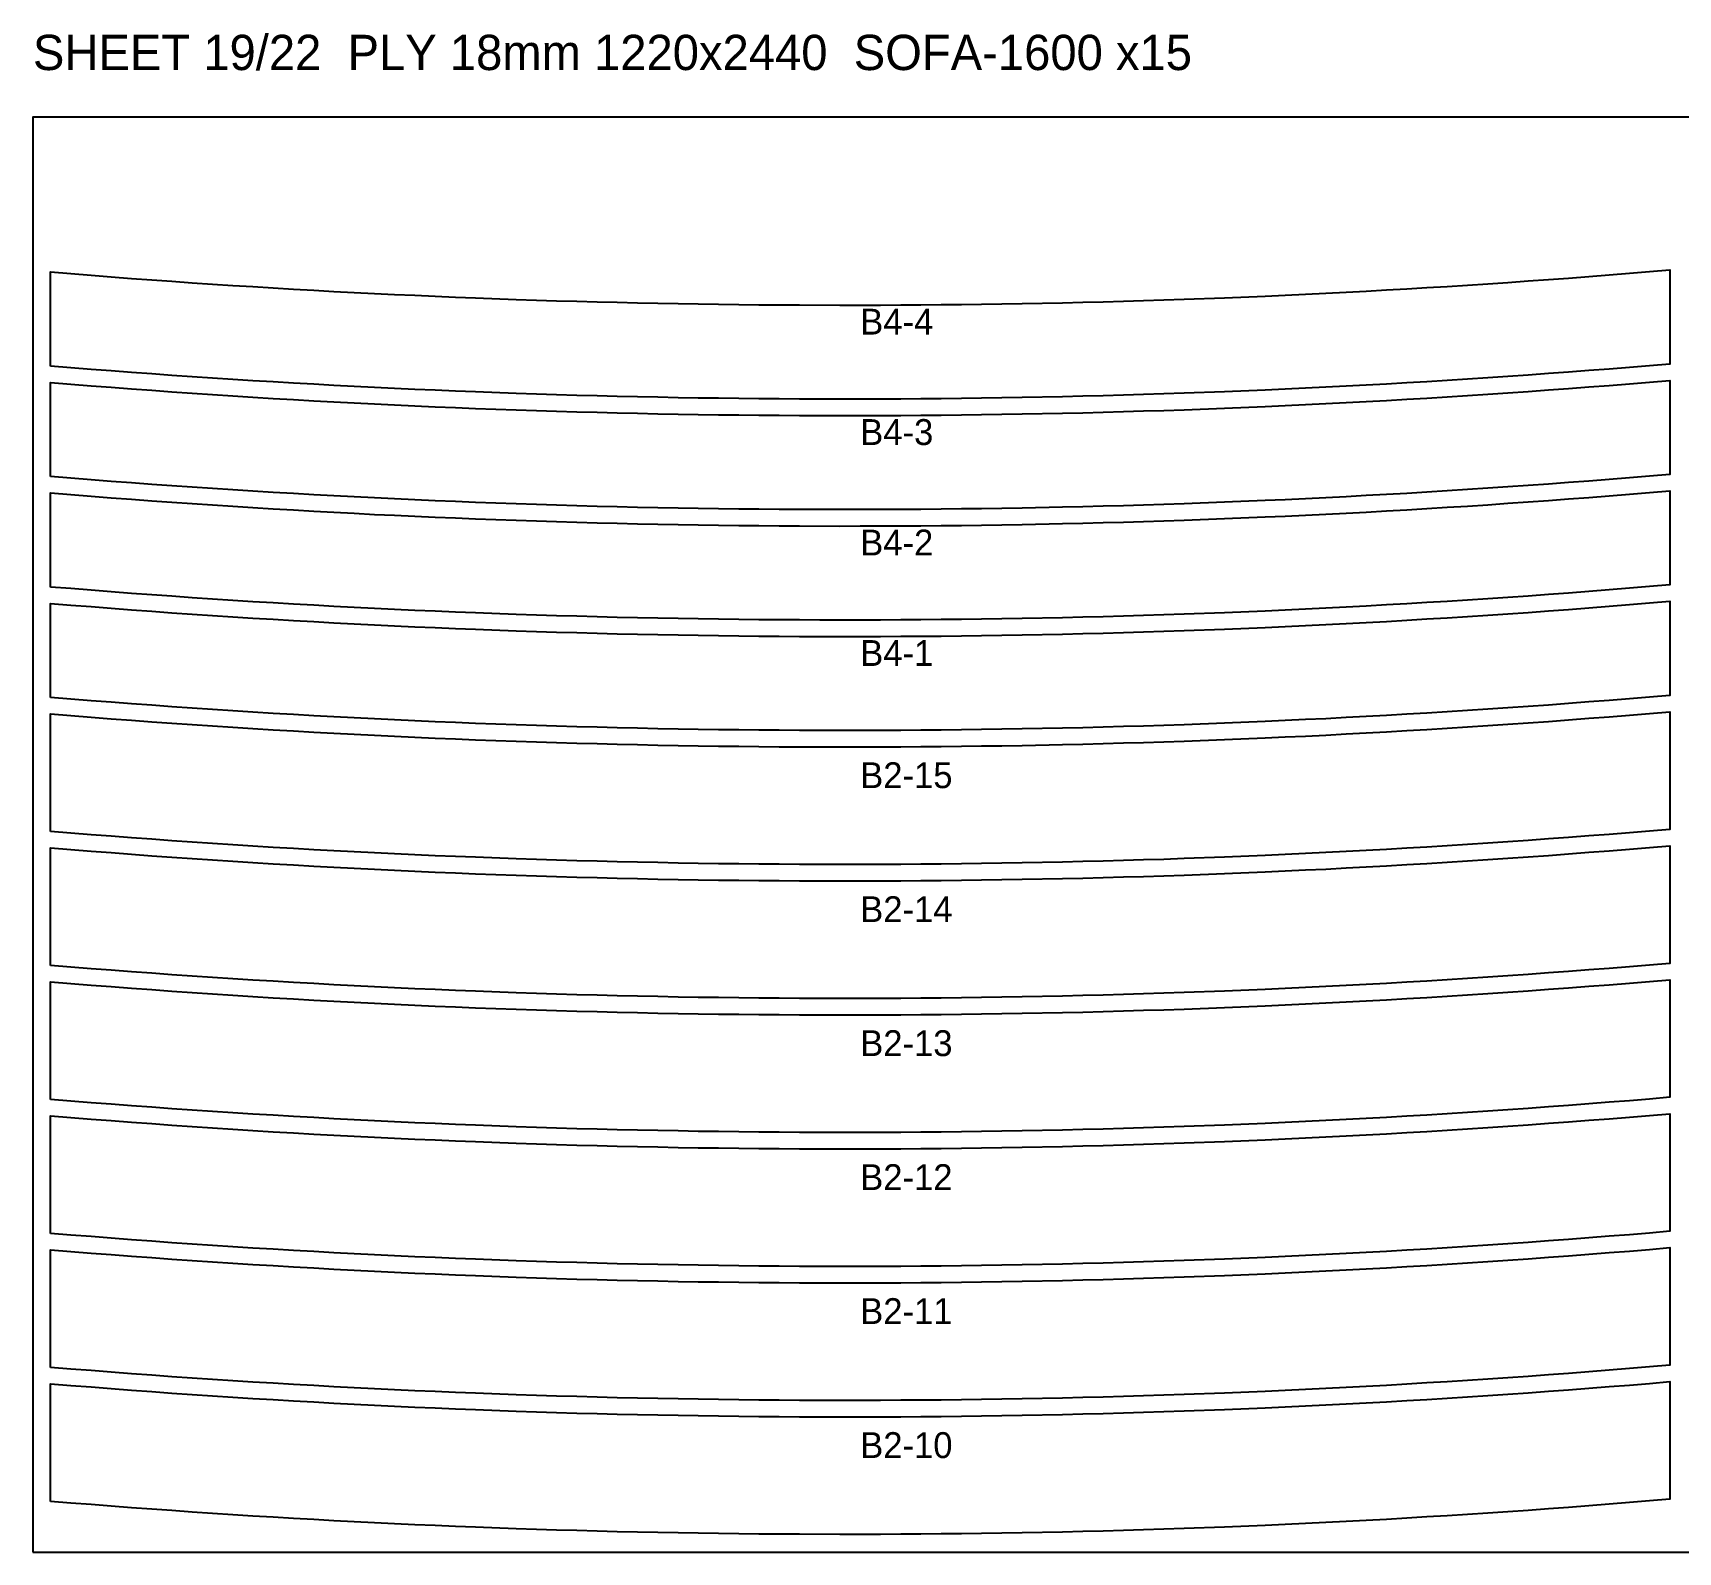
# Model space of a CAD drawing. Header units: millimetres. Extents: x 0 to 59980, y 0 to 1292.
# Drawn here: x 49320 to 50719, y 0 to 1292 of the extents above; entities that cross this region are included whole.
import ezdxf

# ---------------------------------------------------------------- set-up
doc = ezdxf.new("R2010")
doc.units = ezdxf.units.MM
for name, color, linetype in [('CUT_OUT', 1, 'Continuous'), ('LABEL', 7, 'Continuous'), ('SHEET', 8, 'Continuous')]:
    doc.layers.add(name, color=color, linetype=linetype)

msp = doc.modelspace()

# ---------------------------------------------------------------- linework, layer by layer
at = {"layer": 'CUT_OUT'}
for points in [[(49335, 1008.33), (49335, 1088.33), (49352.21, 1086.92), (49369.42, 1085.55), (49386.64, 1084.21), (49403.85, 1082.91), (49421.06, 1081.64), (49438.28, 1080.41), (49455.49, 1079.22), (49472.7, 1078.06), (49489.91, 1076.94), (49507.12, 1075.86), (49524.34, 1074.81), (49541.55, 1073.8), (49558.76, 1072.82), (49575.98, 1071.88), (49593.19, 1070.98), (49610.4, 1070.11), (49627.61, 1069.28), (49644.82, 1068.49), (49662.04, 1067.73), (49679.25, 1067.01), (49696.46, 1066.32), (49730.89, 1065.06), (49748.1, 1064.49), (49765.31, 1063.95), (49782.52, 1063.44), (49799.74, 1062.97), (49816.95, 1062.54), (49834.16, 1062.15), (49851.38, 1061.79), (49868.59, 1061.47), (49885.8, 1061.18), (49903.01, 1060.93), (49920.23, 1060.72), (49937.44, 1060.54), (49954.65, 1060.4), (49971.86, 1060.29), (50006.29, 1060.19), (50023.5, 1060.2), (50040.71, 1060.24), (50057.92, 1060.31), (50075.14, 1060.43), (50092.35, 1060.58), (50109.56, 1060.76), (50126.77, 1060.98), (50143.99, 1061.24), (50161.2, 1061.53), (50195.62, 1062.23), (50212.84, 1062.64), (50230.05, 1063.07), (50247.26, 1063.55), (50264.48, 1064.06), (50281.69, 1064.61), (50298.9, 1065.19), (50333.33, 1066.47), (50367.75, 1067.89), (50384.96, 1068.66), (50402.17, 1069.46), (50419.39, 1070.3), (50436.6, 1071.18), (50453.81, 1072.09), (50471.03, 1073.03), (50488.24, 1074.02), (50505.45, 1075.04), (50522.66, 1076.09), (50539.88, 1077.19), (50557.09, 1078.31), (50574.3, 1079.48), (50591.51, 1080.68), (50608.72, 1081.92), (50625.94, 1083.19), (50643.15, 1084.5), (50660.36, 1085.85), (50677.58, 1087.23), (50694.79, 1088.65), (50712, 1090.1), (50712, 1010.1), (50694.79, 1008.65), (50677.58, 1007.23), (50660.36, 1005.85), (50643.15, 1004.5), (50625.94, 1003.19), (50608.72, 1001.92), (50591.51, 1000.68), (50574.3, 999.48), (50557.09, 998.31), (50539.88, 997.19), (50522.66, 996.09), (50505.45, 995.04), (50488.24, 994.02), (50471.03, 993.03), (50453.81, 992.09), (50436.6, 991.18), (50419.39, 990.3), (50402.17, 989.46), (50384.96, 988.66), (50367.75, 987.89), (50333.33, 986.47), (50298.9, 985.19), (50281.69, 984.61), (50264.48, 984.06), (50247.26, 983.55), (50230.05, 983.07), (50212.84, 982.64), (50195.62, 982.23), (50161.2, 981.53), (50143.99, 981.24), (50126.77, 980.98), (50109.56, 980.76), (50092.35, 980.58), (50075.14, 980.43), (50057.92, 980.31), (50040.71, 980.24), (50023.5, 980.2), (50006.29, 980.19), (49989.08, 980.23), (49971.86, 980.29), (49954.65, 980.4), (49937.44, 980.54), (49920.23, 980.72), (49903.01, 980.93), (49885.8, 981.18), (49868.59, 981.47), (49851.38, 981.79), (49834.16, 982.15), (49816.95, 982.54), (49799.74, 982.97), (49782.52, 983.44), (49765.31, 983.95), (49748.1, 984.49), (49730.89, 985.06), (49696.46, 986.32), (49679.25, 987.01), (49662.04, 987.73), (49644.82, 988.49), (49627.61, 989.28), (49610.4, 990.11), (49593.19, 990.98), (49575.98, 991.88), (49558.76, 992.82), (49541.55, 993.8), (49524.34, 994.81), (49507.12, 995.86), (49489.91, 996.94), (49472.7, 998.06), (49455.49, 999.22), (49438.28, 1000.41), (49421.06, 1001.64), (49403.85, 1002.91), (49386.64, 1004.21), (49369.42, 1005.55), (49352.21, 1006.92), (49335, 1008.33)], [(49335, 914.42), (49335, 994.42), (49352.21, 993.01), (49369.42, 991.64), (49386.64, 990.3), (49403.85, 989), (49421.06, 987.73), (49438.28, 986.5), (49455.49, 985.31), (49472.7, 984.15), (49489.91, 983.03), (49507.12, 981.95), (49524.34, 980.9), (49541.55, 979.89), (49558.76, 978.91), (49575.98, 977.97), (49593.19, 977.07), (49610.4, 976.2), (49627.61, 975.37), (49644.82, 974.58), (49662.04, 973.82), (49679.25, 973.1), (49696.46, 972.41), (49730.89, 971.15), (49748.1, 970.58), (49765.31, 970.04), (49782.52, 969.53), (49799.74, 969.06), (49816.95, 968.63), (49834.16, 968.24), (49851.38, 967.88), (49868.59, 967.56), (49885.8, 967.27), (49903.01, 967.02), (49920.23, 966.81), (49937.44, 966.63), (49954.65, 966.49), (49971.86, 966.38), (50006.29, 966.28), (50023.5, 966.29), (50040.71, 966.33), (50057.92, 966.4), (50075.14, 966.52), (50092.35, 966.67), (50109.56, 966.85), (50126.77, 967.07), (50143.99, 967.33), (50161.2, 967.62), (50195.62, 968.32), (50212.84, 968.73), (50230.05, 969.16), (50247.26, 969.64), (50264.48, 970.15), (50281.69, 970.7), (50298.9, 971.28), (50333.33, 972.56), (50367.75, 973.98), (50384.96, 974.75), (50402.17, 975.55), (50419.39, 976.39), (50436.6, 977.27), (50453.81, 978.18), (50471.03, 979.12), (50488.24, 980.11), (50505.45, 981.13), (50522.66, 982.18), (50539.88, 983.28), (50557.09, 984.4), (50574.3, 985.57), (50591.51, 986.77), (50608.72, 988.01), (50625.94, 989.28), (50643.15, 990.59), (50660.36, 991.94), (50677.58, 993.32), (50694.79, 994.74), (50712, 996.19), (50712, 916.19), (50694.79, 914.74), (50677.58, 913.32), (50660.36, 911.94), (50643.15, 910.59), (50625.94, 909.28), (50608.72, 908.01), (50591.51, 906.77), (50574.3, 905.57), (50557.09, 904.4), (50539.88, 903.28), (50522.66, 902.18), (50505.45, 901.13), (50488.24, 900.11), (50471.03, 899.12), (50453.81, 898.18), (50436.6, 897.27), (50419.39, 896.39), (50402.17, 895.55), (50384.96, 894.75), (50367.75, 893.98), (50333.33, 892.56), (50298.9, 891.28), (50281.69, 890.7), (50264.48, 890.15), (50247.26, 889.64), (50230.05, 889.16), (50212.84, 888.73), (50195.62, 888.32), (50161.2, 887.62), (50143.99, 887.33), (50126.77, 887.07), (50109.56, 886.85), (50092.35, 886.67), (50075.14, 886.52), (50057.92, 886.4), (50040.71, 886.33), (50023.5, 886.29), (50006.29, 886.28), (49989.08, 886.32), (49971.86, 886.38), (49954.65, 886.49), (49937.44, 886.63), (49920.23, 886.81), (49903.01, 887.02), (49885.8, 887.27), (49868.59, 887.56), (49851.38, 887.88), (49834.16, 888.24), (49816.95, 888.63), (49799.74, 889.06), (49782.52, 889.53), (49765.31, 890.04), (49748.1, 890.58), (49730.89, 891.15), (49696.46, 892.41), (49679.25, 893.1), (49662.04, 893.82), (49644.82, 894.58), (49627.61, 895.37), (49610.4, 896.2), (49593.19, 897.07), (49575.98, 897.97), (49558.76, 898.91), (49541.55, 899.89), (49524.34, 900.9), (49507.12, 901.95), (49489.91, 903.03), (49472.7, 904.15), (49455.49, 905.31), (49438.28, 906.5), (49421.06, 907.73), (49403.85, 909), (49386.64, 910.3), (49369.42, 911.64), (49352.21, 913.01), (49335, 914.42)], [(49335, 820.51), (49335, 900.51), (49352.21, 899.1), (49369.42, 897.73), (49386.64, 896.39), (49403.85, 895.09), (49421.06, 893.82), (49438.28, 892.59), (49455.49, 891.4), (49472.7, 890.24), (49489.91, 889.12), (49507.12, 888.04), (49524.34, 886.99), (49541.55, 885.98), (49558.76, 885), (49575.98, 884.06), (49593.19, 883.16), (49610.4, 882.29), (49627.61, 881.46), (49644.82, 880.67), (49662.04, 879.91), (49679.25, 879.19), (49696.46, 878.5), (49730.89, 877.24), (49748.1, 876.67), (49765.31, 876.13), (49782.52, 875.62), (49799.74, 875.15), (49816.95, 874.72), (49834.16, 874.33), (49851.38, 873.97), (49868.59, 873.65), (49885.8, 873.36), (49903.01, 873.11), (49920.23, 872.9), (49937.44, 872.72), (49954.65, 872.58), (49971.86, 872.47), (50006.29, 872.37), (50023.5, 872.38), (50040.71, 872.42), (50057.92, 872.49), (50075.14, 872.61), (50092.35, 872.76), (50109.56, 872.94), (50126.77, 873.16), (50143.99, 873.42), (50161.2, 873.71), (50195.62, 874.41), (50212.84, 874.82), (50230.05, 875.25), (50247.26, 875.73), (50264.48, 876.24), (50281.69, 876.79), (50298.9, 877.37), (50333.33, 878.65), (50367.75, 880.07), (50384.96, 880.84), (50402.17, 881.64), (50419.39, 882.48), (50436.6, 883.36), (50453.81, 884.27), (50471.03, 885.21), (50488.24, 886.2), (50505.45, 887.22), (50522.66, 888.27), (50539.88, 889.37), (50557.09, 890.49), (50574.3, 891.66), (50591.51, 892.86), (50608.72, 894.1), (50625.94, 895.37), (50643.15, 896.68), (50660.36, 898.03), (50677.58, 899.41), (50694.79, 900.83), (50712, 902.28), (50712, 822.28), (50694.79, 820.83), (50677.58, 819.41), (50660.36, 818.03), (50643.15, 816.68), (50625.94, 815.37), (50608.72, 814.1), (50591.51, 812.86), (50574.3, 811.66), (50557.09, 810.49), (50539.88, 809.37), (50522.66, 808.27), (50505.45, 807.22), (50488.24, 806.2), (50471.03, 805.21), (50453.81, 804.27), (50436.6, 803.36), (50419.39, 802.48), (50402.17, 801.64), (50384.96, 800.84), (50367.75, 800.07), (50333.33, 798.65), (50298.9, 797.37), (50281.69, 796.79), (50264.48, 796.24), (50247.26, 795.73), (50230.05, 795.25), (50212.84, 794.82), (50195.62, 794.41), (50161.2, 793.71), (50143.99, 793.42), (50126.77, 793.16), (50109.56, 792.94), (50092.35, 792.76), (50075.14, 792.61), (50057.92, 792.49), (50040.71, 792.42), (50023.5, 792.38), (50006.29, 792.37), (49989.08, 792.41), (49971.86, 792.47), (49954.65, 792.58), (49937.44, 792.72), (49920.23, 792.9), (49903.01, 793.11), (49885.8, 793.36), (49868.59, 793.65), (49851.38, 793.97), (49834.16, 794.33), (49816.95, 794.72), (49799.74, 795.15), (49782.52, 795.62), (49765.31, 796.13), (49748.1, 796.67), (49730.89, 797.24), (49696.46, 798.5), (49679.25, 799.19), (49662.04, 799.91), (49644.82, 800.67), (49627.61, 801.46), (49610.4, 802.29), (49593.19, 803.16), (49575.98, 804.06), (49558.76, 805), (49541.55, 805.98), (49524.34, 806.99), (49507.12, 808.04), (49489.91, 809.12), (49472.7, 810.24), (49455.49, 811.4), (49438.28, 812.59), (49421.06, 813.82), (49403.85, 815.09), (49386.64, 816.39), (49369.42, 817.73), (49352.21, 819.1), (49335, 820.51)], [(49335, 726.6), (49335, 806.6), (49352.21, 805.19), (49369.42, 803.82), (49386.64, 802.48), (49403.85, 801.18), (49421.06, 799.91), (49438.28, 798.68), (49455.49, 797.49), (49472.7, 796.33), (49489.91, 795.21), (49507.12, 794.13), (49524.34, 793.08), (49541.55, 792.07), (49558.76, 791.09), (49575.98, 790.15), (49593.19, 789.25), (49610.4, 788.38), (49627.61, 787.55), (49644.82, 786.76), (49662.04, 786), (49679.25, 785.28), (49696.46, 784.59), (49730.89, 783.33), (49748.1, 782.76), (49765.31, 782.22), (49782.52, 781.71), (49799.74, 781.24), (49816.95, 780.81), (49834.16, 780.42), (49851.38, 780.06), (49868.59, 779.74), (49885.8, 779.45), (49903.01, 779.2), (49920.23, 778.99), (49937.44, 778.81), (49954.65, 778.67), (49971.86, 778.56), (50006.29, 778.46), (50023.5, 778.47), (50040.71, 778.51), (50057.92, 778.58), (50075.14, 778.7), (50092.35, 778.85), (50109.56, 779.03), (50126.77, 779.25), (50143.99, 779.51), (50161.2, 779.8), (50195.62, 780.5), (50212.84, 780.91), (50230.05, 781.34), (50247.26, 781.82), (50264.48, 782.33), (50281.69, 782.88), (50298.9, 783.46), (50333.33, 784.74), (50367.75, 786.16), (50384.96, 786.93), (50402.17, 787.73), (50419.39, 788.57), (50436.6, 789.45), (50453.81, 790.36), (50471.03, 791.3), (50488.24, 792.29), (50505.45, 793.31), (50522.66, 794.36), (50539.88, 795.46), (50557.09, 796.58), (50574.3, 797.75), (50591.51, 798.95), (50608.72, 800.19), (50625.94, 801.46), (50643.15, 802.77), (50660.36, 804.12), (50677.58, 805.5), (50694.79, 806.92), (50712, 808.37), (50712, 728.37), (50694.79, 726.92), (50677.58, 725.5), (50660.36, 724.12), (50643.15, 722.77), (50625.94, 721.46), (50608.72, 720.19), (50591.51, 718.95), (50574.3, 717.75), (50557.09, 716.58), (50539.88, 715.46), (50522.66, 714.36), (50505.45, 713.31), (50488.24, 712.29), (50471.03, 711.3), (50453.81, 710.36), (50436.6, 709.45), (50419.39, 708.57), (50402.17, 707.73), (50384.96, 706.93), (50367.75, 706.16), (50333.33, 704.74), (50298.9, 703.46), (50281.69, 702.88), (50264.48, 702.33), (50247.26, 701.82), (50230.05, 701.34), (50212.84, 700.91), (50195.62, 700.5), (50161.2, 699.8), (50143.99, 699.51), (50126.77, 699.25), (50109.56, 699.03), (50092.35, 698.85), (50075.14, 698.7), (50057.92, 698.58), (50040.71, 698.51), (50023.5, 698.47), (50006.29, 698.46), (49989.08, 698.5), (49971.86, 698.56), (49954.65, 698.67), (49937.44, 698.81), (49920.23, 698.99), (49903.01, 699.2), (49885.8, 699.45), (49868.59, 699.74), (49851.38, 700.06), (49834.16, 700.42), (49816.95, 700.81), (49799.74, 701.24), (49782.52, 701.71), (49765.31, 702.22), (49748.1, 702.76), (49730.89, 703.33), (49696.46, 704.59), (49679.25, 705.28), (49662.04, 706), (49644.82, 706.76), (49627.61, 707.55), (49610.4, 708.38), (49593.19, 709.25), (49575.98, 710.15), (49558.76, 711.09), (49541.55, 712.07), (49524.34, 713.08), (49507.12, 714.13), (49489.91, 715.21), (49472.7, 716.33), (49455.49, 717.49), (49438.28, 718.68), (49421.06, 719.91), (49403.85, 721.18), (49386.64, 722.48), (49369.42, 723.82), (49352.21, 725.19), (49335, 726.6)], [(49335, 612.69), (49335, 712.69), (49352.21, 711.28), (49369.42, 709.91), (49386.64, 708.57), (49403.85, 707.27), (49421.06, 706), (49438.28, 704.77), (49455.49, 703.58), (49472.7, 702.42), (49489.91, 701.3), (49507.12, 700.22), (49524.34, 699.17), (49541.55, 698.16), (49558.76, 697.18), (49575.98, 696.24), (49593.19, 695.34), (49610.4, 694.47), (49627.61, 693.64), (49644.82, 692.85), (49662.04, 692.09), (49679.25, 691.37), (49696.46, 690.68), (49730.89, 689.42), (49748.1, 688.85), (49765.31, 688.31), (49782.52, 687.8), (49799.74, 687.33), (49816.95, 686.9), (49834.16, 686.51), (49851.38, 686.15), (49868.59, 685.83), (49885.8, 685.54), (49903.01, 685.29), (49920.23, 685.08), (49937.44, 684.9), (49954.65, 684.76), (49971.86, 684.65), (50006.29, 684.55), (50023.5, 684.56), (50040.71, 684.6), (50057.92, 684.67), (50075.14, 684.79), (50092.35, 684.94), (50109.56, 685.12), (50126.77, 685.34), (50143.99, 685.6), (50161.2, 685.89), (50195.62, 686.59), (50212.84, 687), (50230.05, 687.43), (50247.26, 687.91), (50264.48, 688.42), (50281.69, 688.97), (50298.9, 689.55), (50333.33, 690.83), (50367.75, 692.25), (50384.96, 693.02), (50402.17, 693.82), (50419.39, 694.66), (50436.6, 695.54), (50453.81, 696.45), (50471.03, 697.39), (50488.24, 698.38), (50505.45, 699.4), (50522.66, 700.45), (50539.88, 701.55), (50557.09, 702.67), (50574.3, 703.84), (50591.51, 705.04), (50608.72, 706.28), (50625.94, 707.55), (50643.15, 708.86), (50660.36, 710.21), (50677.58, 711.59), (50694.79, 713.01), (50712, 714.46), (50712, 614.46), (50694.79, 613.01), (50677.58, 611.59), (50660.36, 610.21), (50643.15, 608.86), (50625.94, 607.55), (50608.72, 606.28), (50591.51, 605.04), (50574.3, 603.84), (50557.09, 602.67), (50539.88, 601.55), (50522.66, 600.45), (50505.45, 599.4), (50488.24, 598.38), (50471.03, 597.39), (50453.81, 596.45), (50436.6, 595.54), (50419.39, 594.66), (50402.17, 593.82), (50384.96, 593.02), (50367.75, 592.25), (50333.33, 590.83), (50298.9, 589.55), (50281.69, 588.97), (50264.48, 588.42), (50247.26, 587.91), (50230.05, 587.43), (50212.84, 587), (50195.62, 586.59), (50161.2, 585.89), (50143.99, 585.6), (50126.77, 585.34), (50109.56, 585.12), (50092.35, 584.94), (50075.14, 584.79), (50057.92, 584.67), (50040.71, 584.6), (50023.5, 584.56), (50006.29, 584.55), (49971.86, 584.65), (49954.65, 584.76), (49937.44, 584.9), (49920.23, 585.08), (49903.01, 585.29), (49885.8, 585.54), (49868.59, 585.83), (49851.38, 586.15), (49834.16, 586.51), (49816.95, 586.9), (49799.74, 587.33), (49782.52, 587.8), (49765.31, 588.31), (49748.1, 588.85), (49730.89, 589.42), (49696.46, 590.68), (49679.25, 591.37), (49662.04, 592.09), (49644.82, 592.85), (49627.61, 593.64), (49610.4, 594.47), (49593.19, 595.34), (49575.98, 596.24), (49558.76, 597.18), (49541.55, 598.16), (49524.34, 599.17), (49507.12, 600.22), (49489.91, 601.3), (49472.7, 602.42), (49455.49, 603.58), (49438.28, 604.77), (49421.06, 606), (49403.85, 607.27), (49386.64, 608.57), (49369.42, 609.91), (49352.21, 611.28), (49335, 612.69)], [(49335, 498.78), (49335, 598.78), (49352.21, 597.37), (49369.42, 596), (49386.64, 594.66), (49403.85, 593.36), (49421.06, 592.09), (49438.28, 590.86), (49455.49, 589.67), (49472.7, 588.51), (49489.91, 587.39), (49507.12, 586.31), (49524.34, 585.26), (49541.55, 584.25), (49558.76, 583.27), (49575.98, 582.33), (49593.19, 581.43), (49610.4, 580.56), (49627.61, 579.73), (49644.82, 578.94), (49662.04, 578.18), (49679.25, 577.46), (49696.46, 576.77), (49730.89, 575.51), (49748.1, 574.94), (49765.31, 574.4), (49782.52, 573.89), (49799.74, 573.42), (49816.95, 572.99), (49834.16, 572.6), (49851.38, 572.24), (49868.59, 571.92), (49885.8, 571.63), (49903.01, 571.38), (49920.23, 571.17), (49937.44, 570.99), (49954.65, 570.85), (49971.86, 570.74), (50006.29, 570.64), (50023.5, 570.65), (50040.71, 570.69), (50057.92, 570.76), (50075.14, 570.88), (50092.35, 571.03), (50109.56, 571.21), (50126.77, 571.43), (50143.99, 571.69), (50161.2, 571.98), (50195.62, 572.68), (50212.84, 573.09), (50230.05, 573.52), (50247.26, 574), (50264.48, 574.51), (50281.69, 575.06), (50298.9, 575.64), (50333.33, 576.92), (50367.75, 578.34), (50384.96, 579.11), (50402.17, 579.91), (50419.39, 580.75), (50436.6, 581.63), (50453.81, 582.54), (50471.03, 583.48), (50488.24, 584.47), (50505.45, 585.49), (50522.66, 586.54), (50539.88, 587.64), (50557.09, 588.76), (50574.3, 589.93), (50591.51, 591.13), (50608.72, 592.37), (50625.94, 593.64), (50643.15, 594.95), (50660.36, 596.3), (50677.58, 597.68), (50694.79, 599.1), (50712, 600.55), (50712, 500.55), (50694.79, 499.1), (50677.58, 497.68), (50660.36, 496.3), (50643.15, 494.95), (50625.94, 493.64), (50608.72, 492.37), (50591.51, 491.13), (50574.3, 489.93), (50557.09, 488.76), (50539.88, 487.64), (50522.66, 486.54), (50505.45, 485.49), (50488.24, 484.47), (50471.03, 483.48), (50453.81, 482.54), (50436.6, 481.63), (50419.39, 480.75), (50402.17, 479.91), (50384.96, 479.11), (50367.75, 478.34), (50333.33, 476.92), (50298.9, 475.64), (50281.69, 475.06), (50264.48, 474.51), (50247.26, 474), (50230.05, 473.52), (50212.84, 473.09), (50195.62, 472.68), (50161.2, 471.98), (50143.99, 471.69), (50126.77, 471.43), (50109.56, 471.21), (50092.35, 471.03), (50075.14, 470.88), (50057.92, 470.76), (50040.71, 470.69), (50023.5, 470.65), (50006.29, 470.64), (49971.86, 470.74), (49954.65, 470.85), (49937.44, 470.99), (49920.23, 471.17), (49903.01, 471.38), (49885.8, 471.63), (49868.59, 471.92), (49851.38, 472.24), (49834.16, 472.6), (49816.95, 472.99), (49799.74, 473.42), (49782.52, 473.89), (49765.31, 474.4), (49748.1, 474.94), (49730.89, 475.51), (49696.46, 476.77), (49679.25, 477.46), (49662.04, 478.18), (49644.82, 478.94), (49627.61, 479.73), (49610.4, 480.56), (49593.19, 481.43), (49575.98, 482.33), (49558.76, 483.27), (49541.55, 484.25), (49524.34, 485.26), (49507.12, 486.31), (49489.91, 487.39), (49472.7, 488.51), (49455.49, 489.67), (49438.28, 490.86), (49421.06, 492.09), (49403.85, 493.36), (49386.64, 494.66), (49369.42, 496), (49352.21, 497.37), (49335, 498.78)], [(49335, 384.87), (49335, 484.87), (49352.21, 483.46), (49369.42, 482.09), (49386.64, 480.75), (49403.85, 479.45), (49421.06, 478.18), (49438.28, 476.95), (49455.49, 475.76), (49472.7, 474.6), (49489.91, 473.48), (49507.12, 472.4), (49524.34, 471.35), (49541.55, 470.34), (49558.76, 469.36), (49575.98, 468.42), (49593.19, 467.52), (49610.4, 466.65), (49627.61, 465.82), (49644.82, 465.03), (49662.04, 464.27), (49679.25, 463.55), (49696.46, 462.86), (49730.89, 461.6), (49748.1, 461.03), (49765.31, 460.49), (49782.52, 459.98), (49799.74, 459.51), (49816.95, 459.08), (49834.16, 458.69), (49851.38, 458.33), (49868.59, 458.01), (49885.8, 457.72), (49903.01, 457.47), (49920.23, 457.26), (49937.44, 457.08), (49954.65, 456.94), (49971.86, 456.83), (50006.29, 456.73), (50023.5, 456.74), (50040.71, 456.78), (50057.92, 456.85), (50075.14, 456.97), (50092.35, 457.12), (50109.56, 457.3), (50126.77, 457.52), (50143.99, 457.78), (50161.2, 458.07), (50195.62, 458.77), (50212.84, 459.18), (50230.05, 459.61), (50247.26, 460.09), (50264.48, 460.6), (50281.69, 461.15), (50298.9, 461.73), (50333.33, 463.01), (50367.75, 464.43), (50384.96, 465.2), (50402.17, 466), (50419.39, 466.84), (50436.6, 467.72), (50453.81, 468.63), (50471.03, 469.57), (50488.24, 470.56), (50505.45, 471.58), (50522.66, 472.63), (50539.88, 473.73), (50557.09, 474.85), (50574.3, 476.02), (50591.51, 477.22), (50608.72, 478.46), (50625.94, 479.73), (50643.15, 481.04), (50660.36, 482.39), (50677.58, 483.77), (50694.79, 485.19), (50712, 486.64), (50712, 386.64), (50694.79, 385.19), (50677.58, 383.77), (50660.36, 382.39), (50643.15, 381.04), (50625.94, 379.73), (50608.72, 378.46), (50591.51, 377.22), (50574.3, 376.02), (50557.09, 374.85), (50539.88, 373.73), (50522.66, 372.63), (50505.45, 371.58), (50488.24, 370.56), (50471.03, 369.57), (50453.81, 368.63), (50436.6, 367.72), (50419.39, 366.84), (50402.17, 366), (50384.96, 365.2), (50367.75, 364.43), (50333.33, 363.01), (50298.9, 361.73), (50281.69, 361.15), (50264.48, 360.6), (50247.26, 360.09), (50230.05, 359.61), (50212.84, 359.18), (50195.62, 358.77), (50161.2, 358.07), (50143.99, 357.78), (50126.77, 357.52), (50109.56, 357.3), (50092.35, 357.12), (50075.14, 356.97), (50057.92, 356.85), (50040.71, 356.78), (50023.5, 356.74), (50006.29, 356.73), (49971.86, 356.83), (49954.65, 356.94), (49937.44, 357.08), (49920.23, 357.26), (49903.01, 357.47), (49885.8, 357.72), (49868.59, 358.01), (49851.38, 358.33), (49834.16, 358.69), (49816.95, 359.08), (49799.74, 359.51), (49782.52, 359.98), (49765.31, 360.49), (49748.1, 361.03), (49730.89, 361.6), (49696.46, 362.86), (49679.25, 363.55), (49662.04, 364.27), (49644.82, 365.03), (49627.61, 365.82), (49610.4, 366.65), (49593.19, 367.52), (49575.98, 368.42), (49558.76, 369.36), (49541.55, 370.34), (49524.34, 371.35), (49507.12, 372.4), (49489.91, 373.48), (49472.7, 374.6), (49455.49, 375.76), (49438.28, 376.95), (49421.06, 378.18), (49403.85, 379.45), (49386.64, 380.75), (49369.42, 382.09), (49352.21, 383.46), (49335, 384.87)], [(49335, 270.96), (49335, 370.96), (49352.21, 369.55), (49369.42, 368.18), (49386.64, 366.84), (49403.85, 365.54), (49421.06, 364.27), (49438.28, 363.04), (49455.49, 361.85), (49472.7, 360.69), (49489.91, 359.57), (49507.12, 358.49), (49524.34, 357.44), (49541.55, 356.43), (49558.76, 355.45), (49575.98, 354.51), (49593.19, 353.61), (49610.4, 352.74), (49627.61, 351.91), (49644.82, 351.12), (49662.04, 350.36), (49679.25, 349.64), (49696.46, 348.95), (49730.89, 347.69), (49748.1, 347.12), (49765.31, 346.58), (49782.52, 346.07), (49799.74, 345.6), (49816.95, 345.17), (49834.16, 344.78), (49851.38, 344.42), (49868.59, 344.1), (49885.8, 343.81), (49903.01, 343.56), (49920.23, 343.35), (49937.44, 343.17), (49954.65, 343.03), (49971.86, 342.92), (50006.29, 342.82), (50023.5, 342.83), (50040.71, 342.87), (50057.92, 342.94), (50075.14, 343.06), (50092.35, 343.21), (50109.56, 343.39), (50126.77, 343.61), (50143.99, 343.87), (50161.2, 344.16), (50195.62, 344.86), (50212.84, 345.27), (50230.05, 345.7), (50247.26, 346.18), (50264.48, 346.69), (50281.69, 347.24), (50298.9, 347.82), (50333.33, 349.1), (50367.75, 350.52), (50384.96, 351.29), (50402.17, 352.09), (50419.39, 352.93), (50436.6, 353.81), (50453.81, 354.72), (50471.03, 355.66), (50488.24, 356.65), (50505.45, 357.67), (50522.66, 358.72), (50539.88, 359.82), (50557.09, 360.94), (50574.3, 362.11), (50591.51, 363.31), (50608.72, 364.55), (50625.94, 365.82), (50643.15, 367.13), (50660.36, 368.48), (50677.58, 369.86), (50694.79, 371.28), (50712, 372.73), (50712, 272.73), (50694.79, 271.28), (50677.58, 269.86), (50660.36, 268.48), (50643.15, 267.13), (50625.94, 265.82), (50608.72, 264.55), (50591.51, 263.31), (50574.3, 262.11), (50557.09, 260.94), (50539.88, 259.82), (50522.66, 258.72), (50505.45, 257.67), (50488.24, 256.65), (50471.03, 255.66), (50453.81, 254.72), (50436.6, 253.81), (50419.39, 252.93), (50402.17, 252.09), (50384.96, 251.29), (50367.75, 250.52), (50333.33, 249.1), (50298.9, 247.82), (50281.69, 247.24), (50264.48, 246.69), (50247.26, 246.18), (50230.05, 245.7), (50212.84, 245.27), (50195.62, 244.86), (50161.2, 244.16), (50143.99, 243.87), (50126.77, 243.61), (50109.56, 243.39), (50092.35, 243.21), (50075.14, 243.06), (50057.92, 242.94), (50040.71, 242.87), (50023.5, 242.83), (50006.29, 242.82), (49971.86, 242.92), (49954.65, 243.03), (49937.44, 243.17), (49920.23, 243.35), (49903.01, 243.56), (49885.8, 243.81), (49868.59, 244.1), (49851.38, 244.42), (49834.16, 244.78), (49816.95, 245.17), (49799.74, 245.6), (49782.52, 246.07), (49765.31, 246.58), (49748.1, 247.12), (49730.89, 247.69), (49696.46, 248.95), (49679.25, 249.64), (49662.04, 250.36), (49644.82, 251.12), (49627.61, 251.91), (49610.4, 252.74), (49593.19, 253.61), (49575.98, 254.51), (49558.76, 255.45), (49541.55, 256.43), (49524.34, 257.44), (49507.12, 258.49), (49489.91, 259.57), (49472.7, 260.69), (49455.49, 261.85), (49438.28, 263.04), (49421.06, 264.27), (49403.85, 265.54), (49386.64, 266.84), (49369.42, 268.18), (49352.21, 269.55), (49335, 270.96)], [(49335, 157.05), (49335, 257.05), (49352.21, 255.64), (49369.42, 254.27), (49386.64, 252.93), (49403.85, 251.63), (49421.06, 250.36), (49438.28, 249.13), (49455.49, 247.94), (49472.7, 246.78), (49489.91, 245.66), (49507.12, 244.58), (49524.34, 243.53), (49541.55, 242.52), (49558.76, 241.54), (49575.98, 240.6), (49593.19, 239.7), (49610.4, 238.83), (49627.61, 238), (49644.82, 237.21), (49662.04, 236.45), (49679.25, 235.73), (49696.46, 235.04), (49730.89, 233.78), (49748.1, 233.21), (49765.31, 232.67), (49782.52, 232.16), (49799.74, 231.69), (49816.95, 231.26), (49834.16, 230.87), (49851.38, 230.51), (49868.59, 230.19), (49885.8, 229.9), (49903.01, 229.65), (49920.23, 229.44), (49937.44, 229.26), (49954.65, 229.12), (49971.86, 229.01), (50006.29, 228.91), (50023.5, 228.92), (50040.71, 228.96), (50057.92, 229.03), (50075.14, 229.15), (50092.35, 229.3), (50109.56, 229.48), (50126.77, 229.7), (50143.99, 229.96), (50161.2, 230.25), (50195.62, 230.95), (50212.84, 231.36), (50230.05, 231.79), (50247.26, 232.27), (50264.48, 232.78), (50281.69, 233.33), (50298.9, 233.91), (50333.33, 235.19), (50367.75, 236.61), (50384.96, 237.38), (50402.17, 238.18), (50419.39, 239.02), (50436.6, 239.9), (50453.81, 240.81), (50471.03, 241.75), (50488.24, 242.74), (50505.45, 243.76), (50522.66, 244.81), (50539.88, 245.91), (50557.09, 247.03), (50574.3, 248.2), (50591.51, 249.4), (50608.72, 250.64), (50625.94, 251.91), (50643.15, 253.22), (50660.36, 254.57), (50677.58, 255.95), (50694.79, 257.37), (50712, 258.82), (50712, 158.82), (50694.79, 157.37), (50677.58, 155.95), (50660.36, 154.57), (50643.15, 153.22), (50625.94, 151.91), (50608.72, 150.64), (50591.51, 149.4), (50574.3, 148.2), (50557.09, 147.03), (50539.88, 145.91), (50522.66, 144.81), (50505.45, 143.76), (50488.24, 142.74), (50471.03, 141.75), (50453.81, 140.81), (50436.6, 139.9), (50419.39, 139.02), (50402.17, 138.18), (50384.96, 137.38), (50367.75, 136.61), (50333.33, 135.19), (50298.9, 133.91), (50281.69, 133.33), (50264.48, 132.78), (50247.26, 132.27), (50230.05, 131.79), (50212.84, 131.36), (50195.62, 130.95), (50161.2, 130.25), (50143.99, 129.96), (50126.77, 129.7), (50109.56, 129.48), (50092.35, 129.3), (50075.14, 129.15), (50057.92, 129.03), (50040.71, 128.96), (50023.5, 128.92), (50006.29, 128.91), (49971.86, 129.01), (49954.65, 129.12), (49937.44, 129.26), (49920.23, 129.44), (49903.01, 129.65), (49885.8, 129.9), (49868.59, 130.19), (49851.38, 130.51), (49834.16, 130.87), (49816.95, 131.26), (49799.74, 131.69), (49782.52, 132.16), (49765.31, 132.67), (49748.1, 133.21), (49730.89, 133.78), (49696.46, 135.04), (49679.25, 135.73), (49662.04, 136.45), (49644.82, 137.21), (49627.61, 138), (49610.4, 138.83), (49593.19, 139.7), (49575.98, 140.6), (49558.76, 141.54), (49541.55, 142.52), (49524.34, 143.53), (49507.12, 144.58), (49489.91, 145.66), (49472.7, 146.78), (49455.49, 147.94), (49438.28, 149.13), (49421.06, 150.36), (49403.85, 151.63), (49386.64, 152.93), (49369.42, 154.27), (49352.21, 155.64), (49335, 157.05)], [(49335, 43.14), (49335, 143.14), (49352.21, 141.73), (49369.42, 140.36), (49386.64, 139.02), (49403.85, 137.72), (49421.06, 136.45), (49438.28, 135.22), (49455.49, 134.03), (49472.7, 132.87), (49489.91, 131.75), (49507.12, 130.67), (49524.34, 129.62), (49541.55, 128.61), (49558.76, 127.63), (49575.98, 126.69), (49593.19, 125.79), (49610.4, 124.92), (49627.61, 124.09), (49644.82, 123.3), (49662.04, 122.54), (49679.25, 121.82), (49696.46, 121.13), (49730.89, 119.87), (49748.1, 119.3), (49765.31, 118.76), (49782.52, 118.25), (49799.74, 117.78), (49816.95, 117.35), (49834.16, 116.96), (49851.38, 116.6), (49868.59, 116.28), (49885.8, 115.99), (49903.01, 115.74), (49920.23, 115.53), (49937.44, 115.35), (49954.65, 115.21), (49971.86, 115.1), (50006.29, 115), (50023.5, 115.01), (50040.71, 115.05), (50057.92, 115.12), (50075.14, 115.24), (50092.35, 115.39), (50109.56, 115.57), (50126.77, 115.79), (50143.99, 116.05), (50161.2, 116.34), (50195.62, 117.04), (50212.84, 117.45), (50230.05, 117.88), (50247.26, 118.36), (50264.48, 118.87), (50281.69, 119.42), (50298.9, 120), (50333.33, 121.28), (50367.75, 122.7), (50384.96, 123.47), (50402.17, 124.27), (50419.39, 125.11), (50436.6, 125.99), (50453.81, 126.9), (50471.03, 127.84), (50488.24, 128.83), (50505.45, 129.85), (50522.66, 130.9), (50539.88, 132), (50557.09, 133.12), (50574.3, 134.29), (50591.51, 135.49), (50608.72, 136.73), (50625.94, 138), (50643.15, 139.31), (50660.36, 140.66), (50677.58, 142.04), (50694.79, 143.46), (50712, 144.91), (50712, 44.91), (50694.79, 43.46), (50677.58, 42.04), (50660.36, 40.66), (50643.15, 39.31), (50625.94, 38), (50608.72, 36.73), (50591.51, 35.49), (50574.3, 34.29), (50557.09, 33.12), (50539.88, 32), (50522.66, 30.9), (50505.45, 29.85), (50488.24, 28.83), (50471.03, 27.84), (50453.81, 26.9), (50436.6, 25.99), (50419.39, 25.11), (50402.17, 24.27), (50384.96, 23.47), (50367.75, 22.7), (50333.33, 21.28), (50298.9, 20), (50281.69, 19.42), (50264.48, 18.87), (50247.26, 18.36), (50230.05, 17.88), (50212.84, 17.45), (50195.62, 17.04), (50161.2, 16.34), (50143.99, 16.05), (50126.77, 15.79), (50109.56, 15.57), (50092.35, 15.39), (50075.14, 15.24), (50057.92, 15.12), (50040.71, 15.05), (50023.5, 15.01), (50006.29, 15), (49971.86, 15.1), (49954.65, 15.21), (49937.44, 15.35), (49920.23, 15.53), (49903.01, 15.74), (49885.8, 15.99), (49868.59, 16.28), (49851.38, 16.6), (49834.16, 16.96), (49816.95, 17.35), (49799.74, 17.78), (49782.52, 18.25), (49765.31, 18.76), (49748.1, 19.3), (49730.89, 19.87), (49696.46, 21.13), (49679.25, 21.82), (49662.04, 22.54), (49644.82, 23.3), (49627.61, 24.09), (49610.4, 24.92), (49593.19, 25.79), (49575.98, 26.69), (49558.76, 27.63), (49541.55, 28.61), (49524.34, 29.62), (49507.12, 30.67), (49489.91, 31.75), (49472.7, 32.87), (49455.49, 34.03), (49438.28, 35.22), (49421.06, 36.45), (49403.85, 37.72), (49386.64, 39.02), (49369.42, 40.36), (49352.21, 41.73), (49335, 43.14)]]:
    msp.add_lwpolyline(points, close=True, dxfattribs=at)
at = {"layer": 'SHEET'}
msp.add_lwpolyline([(49320, 0), (51760, 0), (51760, 1220), (49320, 1220)], close=True, dxfattribs=at)

# ---------------------------------------------------------------- texts
at = {"layer": 'LABEL'}
for s, height, p in [('SHEET 19/22  PLY 18mm 1220x2440  SOFA-1600 x15', 30, (49320, 1260)), ('B4-4', 22, (50023.5, 1035.14)), ('B4-3', 22, (50023.5, 941.23)), ('B4-2', 22, (50023.5, 847.32)), ('B4-1', 22, (50023.5, 753.41)), ('B2-15', 22, (50023.5, 649.5)), ('B2-14', 22, (50023.5, 535.6)), ('B2-13', 22, (50023.5, 421.69)), ('B2-12', 22, (50023.5, 307.77)), ('B2-11', 22, (50023.5, 193.87)), ('B2-10', 22, (50023.5, 79.95))]:
    msp.add_text(s, height=height, dxfattribs=at).set_placement(p)

doc.saveas('drawing.dxf')
